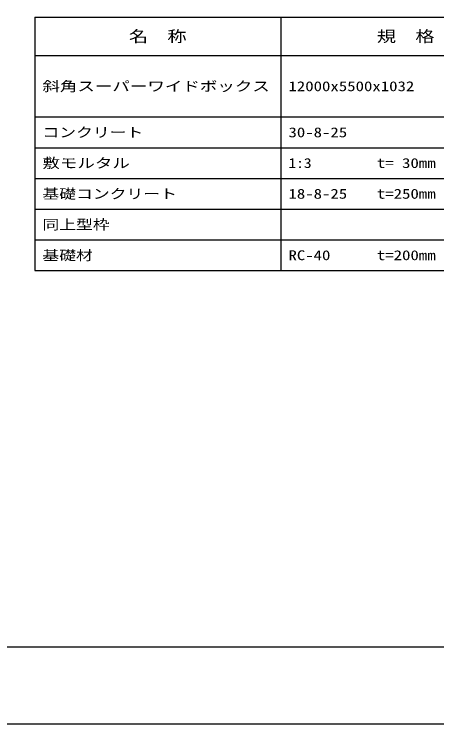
# Model space of a CAD drawing. Units: millimetres at full size; details may follow other scales. Extents: x 0 to 84100, y 0 to 59400.
# Drawn here: x 57117 to 68108, y 0 to 18476 of the extents above; entities that cross this region are included whole.
import ezdxf
from ezdxf.enums import TextEntityAlignment as Align

# ---------------------------------------------------------------- set-up
doc = ezdxf.new("R2010")
doc.units = ezdxf.units.MM
for name, color, linetype, lineweight in [('D-MTR-FRAM', 7, 'Continuous', 25), ('D-MTR-LINE', 7, 'Continuous', 25), ('D-TTL', 2, 'Continuous', 25)]:
    doc.layers.add(name, color=color, linetype=linetype, lineweight=lineweight)
doc.layers.add('D-MTR-TXT', color=7, linetype='Continuous')
doc.styles.add('ＭＳ ゴシック', font='')
doc.styles.get('ＭＳ ゴシック').set_extended_font_data('MS Gothic')

msp = doc.modelspace()

# ---------------------------------------------------------------- linework, layer by layer
at = {"layer": 'D-MTR-FRAM'}
for p, q in [((57650, 18400), (78450, 18400)), ((57650, 18400), (57650, 11800)), ((57650, 11800), (78450, 11800))]:
    msp.add_line(p, q, dxfattribs=at)
at = {"layer": 'D-MTR-LINE'}
for p, q in [((64050, 18400), (64050, 11800)), ((57650, 17400), (78450, 17400)), ((57650, 15800), (78450, 15800)), ((57650, 15000), (78450, 15000)), ((57650, 14200), (78450, 14200)), ((57650, 13400), (78450, 13400)), ((57650, 12600), (78450, 12600))]:
    msp.add_line(p, q, dxfattribs=at)
at = {"layer": 'D-TTL'}
for points in [[(0, 0), (84100, 0), (84100, 59400), (0, 59400)], [(2000, 2000), (82100, 2000), (82100, 57400), (2000, 57400)]]:
    msp.add_lwpolyline(points, close=True, dxfattribs=at)

# ---------------------------------------------------------------- texts
at = {"layer": 'D-MTR-TXT', "style": 'ＭＳ ゴシック', "width": 1.25}
for s, p in [('名\u3000称', (60850, 17900)), ('規\u3000格', (67300, 17900))]:
    msp.add_text(s, height=293.3, dxfattribs=at).set_placement(p, align=Align.MIDDLE_CENTER)
at = {"layer": 'D-MTR-TXT', "style": 'ＭＳ ゴシック'}
for s, width, p in [('斜角スーパーワイドボックス', 1.3, (57850, 16600)), ('12000x5500x1032', 1.25, (64250, 16600)), ('コンクリート', 1.25, (57850, 15400)), ('30-8-25', 1.25, (64250, 15400)), ('敷モルタル', 1.3, (57850, 14600)), ('1:3', 1.15, (64250, 14600)), ('t= 30mm', 1.25, (66550, 14600)), ('基礎コンクリート', 1.25, (57850, 13800)), ('18-8-25', 1.25, (64250, 13800)), ('t=250mm', 1.25, (66550, 13800)), ('同上型枠', 1.25, (57850, 13000)), ('基礎材', 1.25, (57850, 12200)), ('RC-40', 1.25, (64250, 12200)), ('t=200mm', 1.25, (66550, 12200))]:
    msp.add_text(s, height=256.6, dxfattribs=dict(at, width=width)).set_placement(p, align=Align.MIDDLE_LEFT)

doc.saveas('drawing.dxf')
